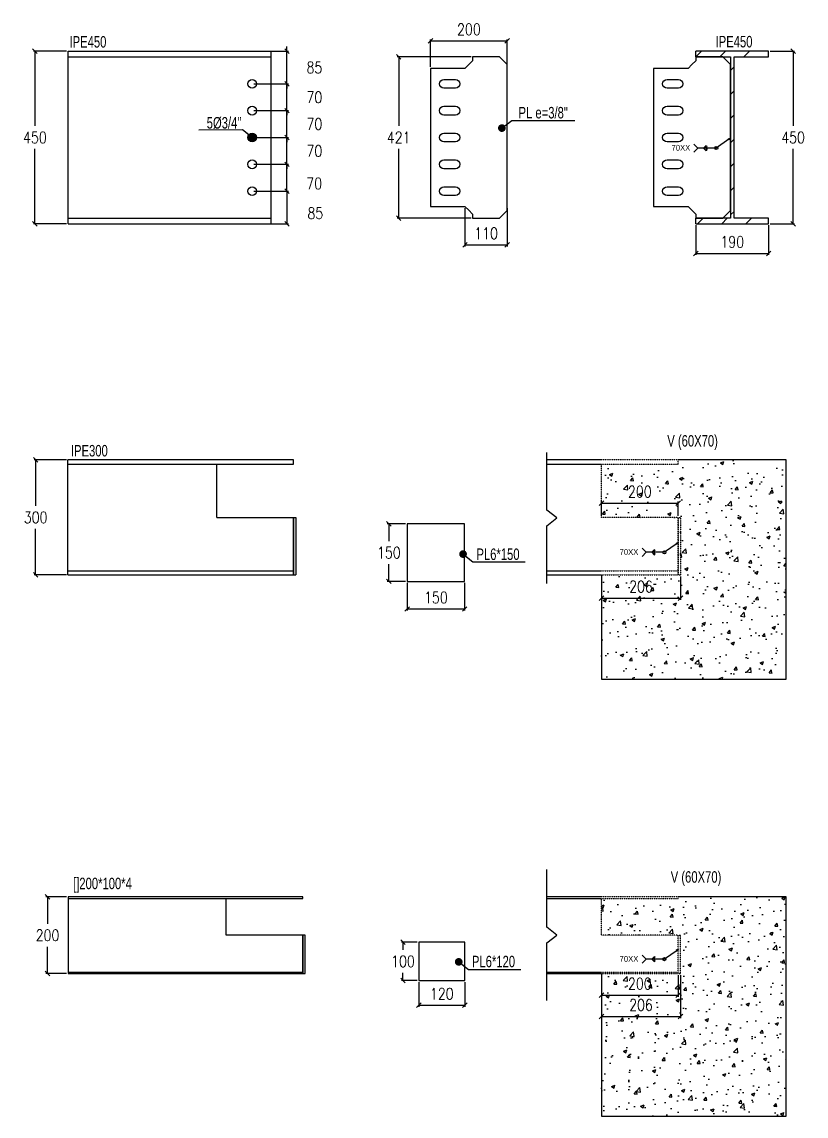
# Model space of a CAD drawing. Header units: millimetres. Extents: x -999 to 93225, y -17477 to 29086.
# Drawn here: x 6476 to 8522, y -10829 to -7975 of the extents above; entities that cross this region are included whole.
import ezdxf
from ezdxf.enums import TextEntityAlignment as Align

# ---------------------------------------------------------------- set-up
doc = ezdxf.new("R2010")
doc.units = ezdxf.units.MM
doc.header["$LTSCALE"] = 0.4
doc.linetypes.add('DXK_LINE_DOT1', pattern=[1.8814, 0.9407, -0.9407])
doc.layers.get('0').update_dxf_attribs({"color": 255})
for name, color, linetype in [('COTAS', 8, 'Continuous'), ('P-PLATINA', 6, 'Continuous'), ('perforaciones', 1, 'Continuous'), ('TITULO', 3, 'Continuous')]:
    doc.layers.add(name, color=color, linetype=linetype)
doc.styles.add('CNI_COTAS', font='romans.shx', dxfattribs={"width": 0.8})
doc.styles.add('ROMANS', font='DINGRAFO.SHX')
doc.styles.add('VERDANA', font='arial.ttf')
doc.dimstyles.new('1.1', dxfattribs={"dimscale": 0, "dimtxt": 15, "dimasz": 20, "dimexe": 2, "dimexo": 2, "dimgap": 7, "dimtad": 1, "dimdec": 0, "dimzin": 4, "dimdsep": 46, "dimtxsty": 'CNI_COTAS', "dimblk": 'DOTSMALL', "dimcen": 0, "dimclrd": 256, "dimclrt": 3, "dimadec": 0, "dimazin": 0, "dimtfac": 1, "dimtdec": 0, "dimtmove": 2, "dimatfit": 0, "dimldrblk": 'DOT', "dimfxl": 0.05, "dimtolj": 1, "dimtzin": 0, "dimarcsym": 1})
doc.dimstyles.new('1.4', dxfattribs={"dimscale": 0, "dimtxt": 30, "dimasz": 12, "dimexe": 4, "dimexo": 4, "dimgap": 15, "dimtad": 1, "dimdec": 0, "dimzin": 4, "dimdsep": 46, "dimtxsty": 'CNI_COTAS', "dimblk": 'OBLIQUE', "dimcen": -0.09, "dimclrd": 256, "dimclrt": 3, "dimadec": 0, "dimazin": 0, "dimtfac": 1, "dimtdec": 0, "dimtmove": 2, "dimatfit": 0, "dimldrblk": 'DOT', "dimfxl": 0.05, "dimtolj": 1, "dimtzin": 0, "dimarcsym": 0})

# ---------------------------------------------------------------- blocks, each defined once
blk = doc.blocks.new('_Oblique')
at = {"color": 0, "linetype": 'ByBlock', "lineweight": -2}
blk.add_line((-0.5, -0.5), (0.5, 0.5), dxfattribs=at)
blk = doc.blocks.new('*D568')
at = {"layer": 'COTAS', "color": 0, "lineweight": -2, "transparency": 16777216}
for p, q in [((6592.6, -8051.6), (6506.1, -8051.6)), ((6592.6, -8501.6), (6506.1, -8501.6))]:
    blk.add_line(p, q, dxfattribs=at)
at = {"layer": 'COTAS', "lineweight": -2, "transparency": 16777216}
for p, q in [((6510.1, -8051.6), (6510.1, -8246.6)), ((6510.1, -8501.6), (6510.1, -8306.6))]:
    blk.add_line(p, q, dxfattribs=at)
at = {"layer": 'Defpoints', "color": 0, "transparency": 16777216}
for p in [(6510.1, -8051.6), (6596.6, -8051.6), (6596.6, -8501.6)]:
    blk.add_point(p, dxfattribs=at)
at = {"layer": 'COTAS', "lineweight": -2, "transparency": 16777216, "xscale": 12, "yscale": 12, "zscale": 12}
for p, rotation in [((6510.1, -8051.6), 90), ((6510.1, -8501.6), 270)]:
    blk.add_blockref('_Oblique', p, dxfattribs=dict(at, rotation=rotation))
at = {"layer": 'COTAS', "color": 3, "transparency": 16777216, "insert": (6510.1, -8276.6), "char_height": 30, "attachment_point": 5, "rotation": 0.01, "style": 'CNI_COTAS'}
blk.add_mtext('\\A1;450', dxfattribs=at)
blk = doc.blocks.new('_Dot')
at = {"color": 0, "linetype": 'ByBlock', "lineweight": -2}
blk.add_line((-0.5, 0), (-1, 0), dxfattribs=at)
at = {"color": 0, "linetype": 'ByBlock', "const_width": 0.5}
blk.add_lwpolyline([(-0.25, 0, 1), (0.25, 0, 1)], format="xyb", close=True, dxfattribs=at)
blk = doc.blocks.new('*D569')
at = {"layer": 'COTAS', "color": 0, "lineweight": -2, "transparency": 16777216}
for p, q in [((8233.9, -8505.6), (8233.9, -8582.9)), ((8423.9, -8505.6), (8423.9, -8582.9))]:
    blk.add_line(p, q, dxfattribs=at)
at = {"layer": 'COTAS', "lineweight": -2, "transparency": 16777216}
blk.add_line((8233.9, -8578.9), (8423.9, -8578.9), dxfattribs=at)
at = {"layer": 'Defpoints', "color": 0, "transparency": 16777216}
for p in [(8233.9, -8501.6), (8423.9, -8501.6), (8423.9, -8578.9)]:
    blk.add_point(p, dxfattribs=at)
at = {"layer": 'COTAS', "lineweight": -2, "transparency": 16777216, "xscale": 12, "yscale": 12, "zscale": 12, "rotation": 180}
blk.add_blockref('_Oblique', (8233.9, -8578.9), dxfattribs=at)
at = {"layer": 'COTAS', "lineweight": -2, "transparency": 16777216, "xscale": 12, "yscale": 12, "zscale": 12}
blk.add_blockref('_Oblique', (8423.9, -8578.9), dxfattribs=at)
at = {"layer": 'COTAS', "color": 3, "transparency": 16777216, "insert": (8328.9, -8548.9), "char_height": 30, "attachment_point": 5, "style": 'CNI_COTAS'}
blk.add_mtext('\\A1;190', dxfattribs=at)
blk = doc.blocks.new('*D570')
at = {"layer": 'COTAS', "color": 0, "lineweight": -2, "transparency": 16777216}
for p, q in [((8427.9, -8051.6), (8491.6, -8051.6)), ((8427.9, -8501.6), (8491.6, -8501.6))]:
    blk.add_line(p, q, dxfattribs=at)
at = {"layer": 'COTAS', "lineweight": -2, "transparency": 16777216}
for p, q in [((8487.6, -8051.6), (8487.6, -8246.6)), ((8487.6, -8501.6), (8487.6, -8306.6))]:
    blk.add_line(p, q, dxfattribs=at)
at = {"layer": 'Defpoints', "color": 0, "transparency": 16777216}
for p in [(8423.9, -8051.6), (8487.6, -8051.6), (8423.9, -8501.6)]:
    blk.add_point(p, dxfattribs=at)
at = {"layer": 'COTAS', "lineweight": -2, "transparency": 16777216, "xscale": 12, "yscale": 12, "zscale": 12}
for p, rotation in [((8487.6, -8051.6), 90), ((8487.6, -8501.6), 270)]:
    blk.add_blockref('_Oblique', p, dxfattribs=dict(at, rotation=rotation))
at = {"layer": 'COTAS', "color": 3, "transparency": 16777216, "insert": (8487.6, -8276.6), "char_height": 30, "attachment_point": 5, "rotation": 0.01, "style": 'CNI_COTAS'}
blk.add_mtext('\\A1;450', dxfattribs=at)
blk = doc.blocks.new('*D571')
at = {"layer": 'COTAS', "color": 0, "lineweight": -2, "transparency": 16777216}
for p, q in [((7647.8, -8066.2), (7454.9, -8066.2)), ((7647.8, -8487), (7454.9, -8487))]:
    blk.add_line(p, q, dxfattribs=at)
at = {"layer": 'COTAS', "lineweight": -2, "transparency": 16777216}
for p, q in [((7458.9, -8066.2), (7458.9, -8246.6)), ((7458.9, -8487), (7458.9, -8306.6))]:
    blk.add_line(p, q, dxfattribs=at)
at = {"layer": 'Defpoints', "color": 0, "transparency": 16777216}
for p in [(7651.8, -8066.2), (7458.9, -8487), (7651.8, -8487)]:
    blk.add_point(p, dxfattribs=at)
at = {"layer": 'COTAS', "lineweight": -2, "transparency": 16777216, "xscale": 12, "yscale": 12, "zscale": 12}
for p, rotation in [((7458.9, -8066.2), 90), ((7458.9, -8487), 270)]:
    blk.add_blockref('_Oblique', p, dxfattribs=dict(at, rotation=rotation))
at = {"layer": 'COTAS', "color": 3, "transparency": 16777216, "insert": (7458.9, -8276.6), "char_height": 30, "attachment_point": 5, "rotation": 0.01, "style": 'CNI_COTAS'}
blk.add_mtext('\\A1;421', dxfattribs=at)
blk = doc.blocks.new('*D572')
at = {"layer": 'COTAS', "color": 0, "lineweight": -2, "transparency": 16777216}
for p, q in [((7631.8, -8460.6), (7631.8, -8560.7)), ((7742.1, -8460.6), (7742.1, -8560.7))]:
    blk.add_line(p, q, dxfattribs=at)
at = {"layer": 'COTAS', "lineweight": -2, "transparency": 16777216}
blk.add_line((7631.8, -8556.7), (7742.1, -8556.7), dxfattribs=at)
at = {"layer": 'Defpoints', "color": 0, "transparency": 16777216}
for p in [(7631.8, -8456.6), (7742.1, -8456.6), (7742.1, -8556.7)]:
    blk.add_point(p, dxfattribs=at)
at = {"layer": 'COTAS', "lineweight": -2, "transparency": 16777216, "xscale": 12, "yscale": 12, "zscale": 12, "rotation": 180}
blk.add_blockref('_Oblique', (7631.8, -8556.7), dxfattribs=at)
at = {"layer": 'COTAS', "lineweight": -2, "transparency": 16777216, "xscale": 12, "yscale": 12, "zscale": 12}
blk.add_blockref('_Oblique', (7742.1, -8556.7), dxfattribs=at)
at = {"layer": 'COTAS', "color": 3, "transparency": 16777216, "insert": (7687, -8526.7), "char_height": 30, "attachment_point": 5, "style": 'CNI_COTAS'}
blk.add_mtext('\\A1;110', dxfattribs=at)
blk = doc.blocks.new('*D573')
at = {"layer": 'COTAS', "color": 0, "lineweight": -2, "transparency": 16777216}
for p, q in [((7541.8, -8092.6), (7541.8, -8020.7)), ((7742.1, -8092.6), (7742.1, -8020.7))]:
    blk.add_line(p, q, dxfattribs=at)
at = {"layer": 'COTAS', "lineweight": -2, "transparency": 16777216}
blk.add_line((7541.8, -8024.7), (7742.1, -8024.7), dxfattribs=at)
at = {"layer": 'Defpoints', "color": 0, "transparency": 16777216}
for p in [(7742.1, -8024.7), (7541.8, -8096.6), (7742.1, -8096.6)]:
    blk.add_point(p, dxfattribs=at)
at = {"layer": 'COTAS', "lineweight": -2, "transparency": 16777216, "xscale": 12, "yscale": 12, "zscale": 12, "rotation": 180}
blk.add_blockref('_Oblique', (7541.8, -8024.7), dxfattribs=at)
at = {"layer": 'COTAS', "lineweight": -2, "transparency": 16777216, "xscale": 12, "yscale": 12, "zscale": 12}
blk.add_blockref('_Oblique', (7742.1, -8024.7), dxfattribs=at)
at = {"layer": 'COTAS', "color": 3, "transparency": 16777216, "insert": (7642, -7994.7), "char_height": 30, "attachment_point": 5, "style": 'CNI_COTAS'}
blk.add_mtext('\\A1;200', dxfattribs=at)
blk = doc.blocks.new('_DotSmall')
at = {"color": 0, "linetype": 'ByBlock', "const_width": 0.5}
blk.add_lwpolyline([(-0.0625, 0, 1), (0.0625, 0, 1)], format="xyb", close=True, dxfattribs=at)
blk = doc.blocks.new('SOLDADURA FILETE ALREDEDOR 1 DE 8')
h = blk.add_hatch(color=256)
h.dxf.hatch_style = 1
h.paths.add_polyline_path([(8202.3, -7175.2), (8199.7, -7171.4), (8204.2, -7171)])
for p, q in [((8141.8, -7189.2), (8134.7, -7196.3)), ((8141.8, -7196.3), (8141.8, -7189.2)), ((8201, -7173.3), (8168, -7196.3)), ((8168, -7196.3), (8120.2, -7196.3)), ((8141.8, -7203.4), (8134.7, -7196.3)), ((8141.8, -7196.3), (8141.8, -7203.4))]:
    blk.add_line(p, q)
blk.add_lwpolyline([(8109.7, -7206.8), (8120.2, -7196.3), (8109.7, -7185.8)])
blk.add_lwpolyline([(8204.2, -7171), (8202.3, -7175.2), (8199.7, -7171.4)], close=True)
blk.add_circle((8168, -7196.3), 4.13)
at = {"layer": 'TITULO', "style": 'ROMANS'}
for s, height, p in [('70XX', 14.92, (8051.2, -7202.9)), ('8', 5.33, (8142.6, -7195.1)), ('8', 5.33, (8142.6, -7203.4))]:
    blk.add_text(s, height=height, dxfattribs=at).set_placement(p)
blk = doc.blocks.new('*D721')
at = {"layer": 'COTAS', "color": 0, "lineweight": -2, "transparency": 16777216}
for p, q in [((6592, -9117.7), (6507.9, -9117.7)), ((6592, -9417.7), (6507.9, -9417.7))]:
    blk.add_line(p, q, dxfattribs=at)
at = {"layer": 'COTAS', "lineweight": -2, "transparency": 16777216}
for p, q in [((6511.9, -9117.7), (6511.9, -9237.7)), ((6511.9, -9417.7), (6511.9, -9297.7))]:
    blk.add_line(p, q, dxfattribs=at)
at = {"layer": 'Defpoints', "color": 0, "transparency": 16777216}
for p in [(6511.9, -9117.7), (6596, -9117.7), (6596, -9417.7)]:
    blk.add_point(p, dxfattribs=at)
at = {"layer": 'COTAS', "lineweight": -2, "transparency": 16777216, "xscale": 12, "yscale": 12, "zscale": 12}
for p, rotation in [((6511.9, -9117.7), 90), ((6511.9, -9417.7), 270)]:
    blk.add_blockref('_Oblique', p, dxfattribs=dict(at, rotation=rotation))
at = {"layer": 'COTAS', "color": 3, "transparency": 16777216, "insert": (6511.9, -9267.7), "char_height": 30, "attachment_point": 5, "rotation": 0.01, "style": 'CNI_COTAS'}
blk.add_mtext('\\A1;300', dxfattribs=at)
blk = doc.blocks.new('*D722')
at = {"layer": 'COTAS', "color": 0, "lineweight": -2, "transparency": 16777216}
for p, q in [((7987.9, -9263.7), (7987.9, -9226.5)), ((8187.9, -9263.7), (8187.9, -9226.5))]:
    blk.add_line(p, q, dxfattribs=at)
at = {"layer": 'COTAS', "lineweight": -2, "transparency": 16777216}
blk.add_line((7987.9, -9230.5), (8187.9, -9230.5), dxfattribs=at)
at = {"layer": 'Defpoints', "color": 0, "transparency": 16777216}
for p in [(8187.9, -9230.5), (7987.9, -9267.7), (8187.9, -9267.7)]:
    blk.add_point(p, dxfattribs=at)
at = {"layer": 'COTAS', "lineweight": -2, "transparency": 16777216, "xscale": 12, "yscale": 12, "zscale": 12, "rotation": 180}
blk.add_blockref('_Oblique', (7987.9, -9230.5), dxfattribs=at)
at = {"layer": 'COTAS', "lineweight": -2, "transparency": 16777216, "xscale": 12, "yscale": 12, "zscale": 12}
blk.add_blockref('_Oblique', (8187.9, -9230.5), dxfattribs=at)
at = {"layer": 'COTAS', "color": 3, "transparency": 16777216, "insert": (8087.9, -9200.5), "char_height": 30, "attachment_point": 5, "style": 'CNI_COTAS'}
blk.add_mtext('\\A1;200', dxfattribs=at)
blk = doc.blocks.new('*D723')
at = {"layer": 'COTAS', "color": 0, "lineweight": -2, "transparency": 16777216}
for p, q in [((7987.9, -9421.7), (7987.9, -9482.2)), ((8193.9, -9421.7), (8193.9, -9482.2))]:
    blk.add_line(p, q, dxfattribs=at)
at = {"layer": 'COTAS', "lineweight": -2, "transparency": 16777216}
blk.add_line((7987.9, -9478.2), (8193.9, -9478.2), dxfattribs=at)
at = {"layer": 'Defpoints', "color": 0, "transparency": 16777216}
for p in [(7987.9, -9417.7), (8193.9, -9417.7), (8193.9, -9478.2)]:
    blk.add_point(p, dxfattribs=at)
at = {"layer": 'COTAS', "lineweight": -2, "transparency": 16777216, "xscale": 12, "yscale": 12, "zscale": 12, "rotation": 180}
blk.add_blockref('_Oblique', (7987.9, -9478.2), dxfattribs=at)
at = {"layer": 'COTAS', "lineweight": -2, "transparency": 16777216, "xscale": 12, "yscale": 12, "zscale": 12}
blk.add_blockref('_Oblique', (8193.9, -9478.2), dxfattribs=at)
at = {"layer": 'COTAS', "color": 3, "transparency": 16777216, "insert": (8090.9, -9448.2), "char_height": 30, "attachment_point": 5, "style": 'CNI_COTAS'}
blk.add_mtext('\\A1;206', dxfattribs=at)
blk = doc.blocks.new('*D724')
at = {"layer": 'COTAS', "color": 0, "lineweight": -2, "transparency": 16777216}
for p, q in [((7476.9, -9284.4), (7429.2, -9284.4)), ((7476.9, -9434.4), (7429.2, -9434.4))]:
    blk.add_line(p, q, dxfattribs=at)
at = {"layer": 'COTAS', "lineweight": -2, "transparency": 16777216}
for p, q in [((7433.2, -9284.4), (7433.2, -9329.4)), ((7433.2, -9434.4), (7433.2, -9389.4))]:
    blk.add_line(p, q, dxfattribs=at)
at = {"layer": 'Defpoints', "color": 0, "transparency": 16777216}
for p in [(7433.2, -9284.4), (7480.9, -9284.4), (7480.9, -9434.4)]:
    blk.add_point(p, dxfattribs=at)
at = {"layer": 'COTAS', "lineweight": -2, "transparency": 16777216, "xscale": 12, "yscale": 12, "zscale": 12}
for p, rotation in [((7433.2, -9284.4), 90), ((7433.2, -9434.4), 270)]:
    blk.add_blockref('_Oblique', p, dxfattribs=dict(at, rotation=rotation))
at = {"layer": 'COTAS', "color": 3, "transparency": 16777216, "insert": (7433.2, -9359.4), "char_height": 30, "attachment_point": 5, "rotation": 0.01, "style": 'CNI_COTAS'}
blk.add_mtext('\\A1;150', dxfattribs=at)
blk = doc.blocks.new('*D725')
at = {"layer": 'COTAS', "color": 0, "lineweight": -2, "transparency": 16777216}
for p, q in [((7480.9, -9438.4), (7480.9, -9510.5)), ((7630.9, -9438.4), (7630.9, -9510.5))]:
    blk.add_line(p, q, dxfattribs=at)
at = {"layer": 'COTAS', "lineweight": -2, "transparency": 16777216}
blk.add_line((7480.9, -9506.5), (7630.9, -9506.5), dxfattribs=at)
at = {"layer": 'Defpoints', "color": 0, "transparency": 16777216}
for p in [(7480.9, -9434.4), (7630.9, -9434.4), (7630.9, -9506.5)]:
    blk.add_point(p, dxfattribs=at)
at = {"layer": 'COTAS', "lineweight": -2, "transparency": 16777216, "xscale": 12, "yscale": 12, "zscale": 12, "rotation": 180}
blk.add_blockref('_Oblique', (7480.9, -9506.5), dxfattribs=at)
at = {"layer": 'COTAS', "lineweight": -2, "transparency": 16777216, "xscale": 12, "yscale": 12, "zscale": 12}
blk.add_blockref('_Oblique', (7630.9, -9506.5), dxfattribs=at)
at = {"layer": 'COTAS', "color": 3, "transparency": 16777216, "insert": (7555.9, -9476.5), "char_height": 30, "attachment_point": 5, "style": 'CNI_COTAS'}
blk.add_mtext('\\A1;150', dxfattribs=at)
blk = doc.blocks.new('*D730')
at = {"layer": 'COTAS', "color": 0, "lineweight": -2, "transparency": 16777216}
for p, q in [((6592.3, -10257.5), (6538.9, -10257.5)), ((6592.3, -10457.5), (6538.9, -10457.5))]:
    blk.add_line(p, q, dxfattribs=at)
at = {"layer": 'COTAS', "lineweight": -2, "transparency": 16777216}
for p, q in [((6542.9, -10257.5), (6542.9, -10327.5)), ((6542.9, -10457.5), (6542.9, -10387.5))]:
    blk.add_line(p, q, dxfattribs=at)
at = {"layer": 'Defpoints', "color": 0, "transparency": 16777216}
for p in [(6542.9, -10257.5), (6596.3, -10257.5), (6596.3, -10457.5)]:
    blk.add_point(p, dxfattribs=at)
at = {"layer": 'COTAS', "lineweight": -2, "transparency": 16777216, "xscale": 12, "yscale": 12, "zscale": 12}
for p, rotation in [((6542.9, -10257.5), 90), ((6542.9, -10457.5), 270)]:
    blk.add_blockref('_Oblique', p, dxfattribs=dict(at, rotation=rotation))
at = {"layer": 'COTAS', "color": 3, "transparency": 16777216, "insert": (6542.9, -10357.5), "char_height": 30, "attachment_point": 5, "rotation": 0.01, "style": 'CNI_COTAS'}
blk.add_mtext('\\A1;200', dxfattribs=at)
blk = doc.blocks.new('*D727')
at = {"layer": 'COTAS', "color": 0, "lineweight": -2, "transparency": 16777216}
for p, q in [((7987.9, -10461.5), (7987.9, -10517.9)), ((8187.9, -10461.5), (8187.9, -10517.9))]:
    blk.add_line(p, q, dxfattribs=at)
at = {"layer": 'COTAS', "lineweight": -2, "transparency": 16777216}
blk.add_line((7987.9, -10513.9), (8187.9, -10513.9), dxfattribs=at)
at = {"layer": 'Defpoints', "color": 0, "transparency": 16777216}
for p in [(7987.9, -10457.5), (8187.9, -10457.5), (8187.9, -10513.9)]:
    blk.add_point(p, dxfattribs=at)
at = {"layer": 'COTAS', "lineweight": -2, "transparency": 16777216, "xscale": 12, "yscale": 12, "zscale": 12, "rotation": 180}
blk.add_blockref('_Oblique', (7987.9, -10513.9), dxfattribs=at)
at = {"layer": 'COTAS', "lineweight": -2, "transparency": 16777216, "xscale": 12, "yscale": 12, "zscale": 12}
blk.add_blockref('_Oblique', (8187.9, -10513.9), dxfattribs=at)
at = {"layer": 'COTAS', "color": 3, "transparency": 16777216, "insert": (8087.9, -10483.9), "char_height": 30, "attachment_point": 5, "style": 'CNI_COTAS'}
blk.add_mtext('\\A1;200', dxfattribs=at)
blk = doc.blocks.new('*D726')
at = {"layer": 'COTAS', "color": 0, "lineweight": -2, "transparency": 16777216}
for p, q in [((7987.9, -10461.5), (7987.9, -10573.4)), ((8193.9, -10461.5), (8193.9, -10573.4))]:
    blk.add_line(p, q, dxfattribs=at)
at = {"layer": 'COTAS', "lineweight": -2, "transparency": 16777216}
blk.add_line((7987.9, -10569.4), (8193.9, -10569.4), dxfattribs=at)
at = {"layer": 'Defpoints', "color": 0, "transparency": 16777216}
for p in [(7987.9, -10457.5), (8193.9, -10457.5), (8193.9, -10569.4)]:
    blk.add_point(p, dxfattribs=at)
at = {"layer": 'COTAS', "lineweight": -2, "transparency": 16777216, "xscale": 12, "yscale": 12, "zscale": 12, "rotation": 180}
blk.add_blockref('_Oblique', (7987.9, -10569.4), dxfattribs=at)
at = {"layer": 'COTAS', "lineweight": -2, "transparency": 16777216, "xscale": 12, "yscale": 12, "zscale": 12}
blk.add_blockref('_Oblique', (8193.9, -10569.4), dxfattribs=at)
at = {"layer": 'COTAS', "color": 3, "transparency": 16777216, "insert": (8090.9, -10539.4), "char_height": 30, "attachment_point": 5, "style": 'CNI_COTAS'}
blk.add_mtext('\\A1;206', dxfattribs=at)
blk = doc.blocks.new('*D728')
at = {"layer": 'COTAS', "color": 0, "lineweight": -2, "transparency": 16777216}
for p, q in [((7507.3, -10375.8), (7466.1, -10375.8)), ((7507.3, -10475.8), (7466.1, -10475.8))]:
    blk.add_line(p, q, dxfattribs=at)
at = {"layer": 'COTAS', "lineweight": -2, "transparency": 16777216}
for p, q in [((7470.1, -10375.8), (7470.1, -10395.8)), ((7470.1, -10475.8), (7470.1, -10455.8))]:
    blk.add_line(p, q, dxfattribs=at)
at = {"layer": 'Defpoints', "color": 0, "transparency": 16777216}
for p in [(7470.1, -10375.8), (7511.3, -10375.8), (7511.3, -10475.8)]:
    blk.add_point(p, dxfattribs=at)
at = {"layer": 'COTAS', "lineweight": -2, "transparency": 16777216, "xscale": 12, "yscale": 12, "zscale": 12}
for p, rotation in [((7470.1, -10375.8), 90), ((7470.1, -10475.8), 270)]:
    blk.add_blockref('_Oblique', p, dxfattribs=dict(at, rotation=rotation))
at = {"layer": 'COTAS', "color": 3, "transparency": 16777216, "insert": (7470.1, -10425.8), "char_height": 30, "attachment_point": 5, "rotation": 0.01, "style": 'CNI_COTAS'}
blk.add_mtext('\\A1;100', dxfattribs=at)
blk = doc.blocks.new('*D729')
at = {"layer": 'COTAS', "color": 0, "lineweight": -2, "transparency": 16777216}
for p, q in [((7511.3, -10479.8), (7511.3, -10544.2)), ((7631.3, -10479.8), (7631.3, -10544.2))]:
    blk.add_line(p, q, dxfattribs=at)
at = {"layer": 'COTAS', "lineweight": -2, "transparency": 16777216}
blk.add_line((7511.3, -10540.2), (7631.3, -10540.2), dxfattribs=at)
at = {"layer": 'Defpoints', "color": 0, "transparency": 16777216}
for p in [(7511.3, -10475.8), (7631.3, -10475.8), (7631.3, -10540.2)]:
    blk.add_point(p, dxfattribs=at)
at = {"layer": 'COTAS', "lineweight": -2, "transparency": 16777216, "xscale": 12, "yscale": 12, "zscale": 12, "rotation": 180}
blk.add_blockref('_Oblique', (7511.3, -10540.2), dxfattribs=at)
at = {"layer": 'COTAS', "lineweight": -2, "transparency": 16777216, "xscale": 12, "yscale": 12, "zscale": 12}
blk.add_blockref('_Oblique', (7631.3, -10540.2), dxfattribs=at)
at = {"layer": 'COTAS', "color": 3, "transparency": 16777216, "insert": (7571.3, -10510.2), "char_height": 30, "attachment_point": 5, "style": 'CNI_COTAS'}
blk.add_mtext('\\A1;120', dxfattribs=at)
blk = doc.blocks.new('SOLDADURA FILETE ALREDEDOR')
h = blk.add_hatch(color=256)
h.dxf.hatch_style = 1
h.paths.add_polyline_path([(5063.7, 3679), (5060.1, 3684.2), (5066.4, 3684.8)])
for p, q in [((5061.9, 3681.6), (5015.5, 3649.2)), ((5015.5, 3649.2), (4948.3, 3649.2))]:
    blk.add_line(p, q)
blk.add_lwpolyline([(4933.5, 3634.4), (4948.3, 3649.2), (4933.5, 3664)])
for points in [[(4978.7, 3649.2), (4978.7, 3659.2), (4968.7, 3649.2), (4978.7, 3639.2)], [(5066.4, 3684.8), (5063.7, 3679), (5060.1, 3684.2)]]:
    blk.add_lwpolyline(points, close=True)
blk.add_circle((5015.5, 3649.2), 5.81)
at = {"layer": 'TITULO', "style": 'ROMANS'}
for s, height, p in [('70XX', 21, (4851, 3640)), ('6', 7.5, (4979.7, 3650.9)), ('6', 7.5, (4979.7, 3639.3))]:
    blk.add_text(s, height=height, dxfattribs=at).set_placement(p)
blk = doc.blocks.new('*D739')
at = {"layer": 'COTAS', "color": 0, "lineweight": -2, "transparency": 16777216}
for p, q in [((7080.6, -8206.6), (7171.5, -8206.6)), ((7080.6, -8276.6), (7171.5, -8276.6))]:
    blk.add_line(p, q, dxfattribs=at)
at = {"layer": 'COTAS', "lineweight": -2, "transparency": 16777216}
for p, q in [((7167.5, -8206.6), (7167.5, -8194.6)), ((7167.5, -8276.6), (7167.5, -8206.6)), ((7167.5, -8276.6), (7167.5, -8288.6))]:
    blk.add_line(p, q, dxfattribs=at)
at = {"layer": 'Defpoints', "color": 0, "transparency": 16777216}
for p in [(7076.6, -8206.6), (7167.5, -8206.6), (7076.6, -8276.6)]:
    blk.add_point(p, dxfattribs=at)
at = {"layer": 'COTAS', "lineweight": -2, "transparency": 16777216, "xscale": 12, "yscale": 12, "zscale": 12}
for p, rotation in [((7167.5, -8206.6), 270), ((7167.5, -8276.6), 90)]:
    blk.add_blockref('_Oblique', p, dxfattribs=dict(at, rotation=rotation))
at = {"layer": 'COTAS', "color": 3, "transparency": 16777216, "insert": (7239, -8241.6), "char_height": 30, "attachment_point": 5, "rotation": 0.01, "style": 'CNI_COTAS'}
blk.add_mtext('\\A1;70', dxfattribs=at)
blk = doc.blocks.new('*D740')
at = {"layer": 'COTAS', "color": 0, "lineweight": -2, "transparency": 16777216}
for p, q in [((7080.6, -8276.6), (7171.5, -8276.6)), ((7080.6, -8346.6), (7171.5, -8346.6))]:
    blk.add_line(p, q, dxfattribs=at)
at = {"layer": 'COTAS', "lineweight": -2, "transparency": 16777216}
for p, q in [((7167.5, -8276.6), (7167.5, -8264.6)), ((7167.5, -8346.6), (7167.5, -8276.6)), ((7167.5, -8346.6), (7167.5, -8358.6))]:
    blk.add_line(p, q, dxfattribs=at)
at = {"layer": 'Defpoints', "color": 0, "transparency": 16777216}
for p in [(7076.6, -8276.6), (7167.5, -8276.6), (7076.6, -8346.6)]:
    blk.add_point(p, dxfattribs=at)
at = {"layer": 'COTAS', "lineweight": -2, "transparency": 16777216, "xscale": 12, "yscale": 12, "zscale": 12}
for p, rotation in [((7167.5, -8276.6), 270), ((7167.5, -8346.6), 90)]:
    blk.add_blockref('_Oblique', p, dxfattribs=dict(at, rotation=rotation))
at = {"layer": 'COTAS', "color": 3, "transparency": 16777216, "insert": (7239, -8311.6), "char_height": 30, "attachment_point": 5, "rotation": 0.01, "style": 'CNI_COTAS'}
blk.add_mtext('\\A1;70', dxfattribs=at)
blk = doc.blocks.new('*D741')
at = {"layer": 'COTAS', "color": 0, "lineweight": -2, "transparency": 16777216}
for p, q in [((7080.6, -8346.6), (7171.5, -8346.6)), ((7080.6, -8416.6), (7171.5, -8416.6))]:
    blk.add_line(p, q, dxfattribs=at)
at = {"layer": 'COTAS', "lineweight": -2, "transparency": 16777216}
blk.add_line((7167.5, -8416.6), (7167.5, -8346.6), dxfattribs=at)
at = {"layer": 'Defpoints', "color": 0, "transparency": 16777216}
for p in [(7076.6, -8346.6), (7167.5, -8346.6), (7076.6, -8416.6)]:
    blk.add_point(p, dxfattribs=at)
at = {"layer": 'COTAS', "lineweight": -2, "transparency": 16777216, "xscale": 12, "yscale": 12, "zscale": 12}
for p, rotation in [((7167.5, -8346.6), 90), ((7167.5, -8416.6), 270)]:
    blk.add_blockref('_Oblique', p, dxfattribs=dict(at, rotation=rotation))
at = {"layer": 'COTAS', "color": 3, "transparency": 16777216, "insert": (7238.4, -8396.6), "char_height": 30, "attachment_point": 5, "rotation": 0.01, "style": 'CNI_COTAS'}
blk.add_mtext('\\A1;70', dxfattribs=at)
blk = doc.blocks.new('*D742')
at = {"layer": 'COTAS', "color": 0, "lineweight": -2, "transparency": 16777216}
for p, q in [((7080.6, -8416.6), (7171.5, -8416.6)), ((7080.6, -8501.6), (7171.5, -8501.6))]:
    blk.add_line(p, q, dxfattribs=at)
at = {"layer": 'COTAS', "lineweight": -2, "transparency": 16777216}
blk.add_line((7167.5, -8416.6), (7167.5, -8501.6), dxfattribs=at)
at = {"layer": 'Defpoints', "color": 0, "transparency": 16777216}
for p in [(7076.6, -8416.6), (7076.6, -8501.6), (7167.5, -8501.6)]:
    blk.add_point(p, dxfattribs=at)
at = {"layer": 'COTAS', "lineweight": -2, "transparency": 16777216, "xscale": 12, "yscale": 12, "zscale": 12}
for p, rotation in [((7167.5, -8416.6), 90), ((7167.5, -8501.6), 270)]:
    blk.add_blockref('_Oblique', p, dxfattribs=dict(at, rotation=rotation))
at = {"layer": 'COTAS', "color": 3, "transparency": 16777216, "insert": (7241.5, -8474.1), "char_height": 30, "attachment_point": 5, "rotation": 0.01, "style": 'CNI_COTAS'}
blk.add_mtext('\\A1;85', dxfattribs=at)
blk = doc.blocks.new('*D743')
at = {"layer": 'COTAS', "lineweight": -2, "transparency": 16777216}
for p, q in [((7167.5, -8136.6), (7167.5, -8124.6)), ((7167.5, -8206.6), (7167.5, -8136.6)), ((7167.5, -8206.6), (7167.5, -8218.6))]:
    blk.add_line(p, q, dxfattribs=at)
at = {"layer": 'COTAS', "color": 0, "lineweight": -2, "transparency": 16777216}
for p, q in [((7080.6, -8136.6), (7171.5, -8136.6)), ((7080.6, -8206.6), (7171.5, -8206.6))]:
    blk.add_line(p, q, dxfattribs=at)
at = {"layer": 'Defpoints', "color": 0, "transparency": 16777216}
for p in [(7076.6, -8136.6), (7167.5, -8136.6), (7076.6, -8206.6)]:
    blk.add_point(p, dxfattribs=at)
at = {"layer": 'COTAS', "lineweight": -2, "transparency": 16777216, "xscale": 12, "yscale": 12, "zscale": 12}
for p, rotation in [((7167.5, -8136.6), 270), ((7167.5, -8206.6), 90)]:
    blk.add_blockref('_Oblique', p, dxfattribs=dict(at, rotation=rotation))
at = {"layer": 'COTAS', "color": 3, "transparency": 16777216, "insert": (7239, -8171.6), "char_height": 30, "attachment_point": 5, "rotation": 0.01, "style": 'CNI_COTAS'}
blk.add_mtext('\\A1;70', dxfattribs=at)
blk = doc.blocks.new('*D744')
at = {"layer": 'COTAS', "lineweight": -2, "transparency": 16777216}
for p, q in [((7167.5, -8051.6), (7167.5, -8039.6)), ((7167.5, -8136.6), (7167.5, -8051.6)), ((7167.5, -8136.6), (7167.5, -8148.6))]:
    blk.add_line(p, q, dxfattribs=at)
at = {"layer": 'COTAS', "color": 0, "lineweight": -2, "transparency": 16777216}
for p, q in [((7080.6, -8051.6), (7171.5, -8051.6)), ((7080.6, -8136.6), (7171.5, -8136.6))]:
    blk.add_line(p, q, dxfattribs=at)
at = {"layer": 'Defpoints', "color": 0, "transparency": 16777216}
for p in [(7076.6, -8051.6), (7167.5, -8051.6), (7076.6, -8136.6)]:
    blk.add_point(p, dxfattribs=at)
at = {"layer": 'COTAS', "lineweight": -2, "transparency": 16777216, "xscale": 12, "yscale": 12, "zscale": 12}
for p, rotation in [((7167.5, -8051.6), 270), ((7167.5, -8136.6), 90)]:
    blk.add_blockref('_Oblique', p, dxfattribs=dict(at, rotation=rotation))
at = {"layer": 'COTAS', "color": 3, "transparency": 16777216, "insert": (7239, -8094.1), "char_height": 30, "attachment_point": 5, "rotation": 0.01, "style": 'CNI_COTAS'}
blk.add_mtext('\\A1;85', dxfattribs=at)

msp = doc.modelspace()

# ---------------------------------------------------------------- hatches: boundary and pattern name
at = {"linetype": 'Continuous'}
h = msp.add_hatch(dxfattribs=at)
h.set_pattern_fill('', scale=14, style=0, pattern_type=0)
h.set_pattern_definition([(45, (8233.85, -8066.214), (-31.431, 31.431), [])])
h.paths.add_polyline_path([(8233.9, -8051.6), (8233.9, -8066.2), (8324.2, -8066.2), (8324.2, -8487), (8233.9, -8487), (8233.9, -8501.6), (8423.9, -8501.6), (8423.9, -8487), (8333.6, -8487), (8333.6, -8066.2), (8423.9, -8066.2), (8423.9, -8051.6)])
at = {"layer": 'COTAS'}
h = msp.add_hatch(dxfattribs=at)
h.set_pattern_fill('AR-CONC', color=256, scale=0.5)
h.set_pattern_definition([(50, (-80.994, 0), (91.09233, -7.96954), [9.525, -104.775]), (355, (-80.99, 0), (-17.6217, 95.5284), [7.62, -83.8203]), (100.45144, (-73.4, -0.66), (73.4706, 87.5589), [8.095, -89.0451]), (46.1842, (-80.99, 25.4), (135.5395, -21.0212), [14.2875, -157.1625]), (96.6356, (-69.7, 23.65), (118.702, 123.713), [12.1425, -133.5678]), (351.1842, (-81, 25.4), (118.702, 123.713), [11.43, -125.7299]), (21, (-68.294, 19.05), (75.8072, -51.1326), [9.525, -104.775]), (326, (-68.29, 19.05), (30.901, 92.094), [7.62, -83.82]), (71.45144, (-61.98, 14.79), (106.7082, 40.9614), [8.095, -89.045]), (37.5, (-80.994, 0), (1.5443, 42.27752), [0, -82.804, 0, -85.09, 0, -84.1375]), (7.5, (-80.994, 0), (33.40983, 50.09029), [0, -48.514, 0, -80.899, 0, -32.0675]), (327.5, (-109.315, 0), (67.7953, -2.86437), [0, -31.75, 0, -99.06, 0, -131.445]), (317.5, (-122.015, 0), (74.0646, 12.71325), [0, -41.275, 0, -65.786, 0, -93.345])])
h.paths.add_polyline_path([(8469.3, -9117.7), (8187.9, -9117.7), (8187.9, -9128.4), (7987.9, -9128.4), (7987.9, -9267.7), (8187.9, -9267.7), (8193.9, -9267.7), (8193.9, -9417.7), (8187.9, -9417.7), (7987.9, -9417.7), (7987.9, -9689.5), (8469.3, -9689.5)])
h.paths.add_polyline_path([(8052.5, -9470.7), (8129.2, -9470.7), (8129.2, -9425.7), (8052.5, -9425.7)], flags=24)
h.paths.add_polyline_path([(8049.5, -9223), (8126.2, -9223), (8126.2, -9178), (8049.5, -9178)], flags=24)
h = msp.add_hatch(dxfattribs=at)
h.set_pattern_fill('AR-CONC', color=256, scale=0.5)
h.set_pattern_definition([(50, (-97.916, 0), (91.09233, -7.96954), [9.525, -104.775]), (355, (-97.92, 0), (-17.6217, 95.5284), [7.62, -83.8203]), (100.45144, (-90.325, -0.66), (73.4706, 87.5589), [8.095, -89.0451]), (46.1842, (-97.92, 25.4), (135.5395, -21.0212), [14.2875, -157.1625]), (96.6356, (-86.62, 23.65), (118.7021, 123.713), [12.1425, -133.5678]), (351.1842, (-97.92, 25.4), (118.702, 123.713), [11.43, -125.7299]), (21, (-85.216, 19.05), (75.8072, -51.1326), [9.525, -104.775]), (326, (-85.22, 19.05), (30.901, 92.094), [7.62, -83.82]), (71.45144, (-78.9, 14.79), (106.7082, 40.9614), [8.095, -89.04497]), (37.5, (-97.916, 0), (1.5443, 42.27752), [0, -82.804, 0, -85.09, 0, -84.1375]), (7.5, (-97.916, 0), (33.40983, 50.09029), [0, -48.514, 0, -80.899, 0, -32.0675]), (327.5, (-126.237, 0), (67.7953, -2.86437), [0, -31.75, 0, -99.06, 0, -131.445]), (317.5, (-138.937, 0), (74.0646, 12.71325), [0, -41.275, 0, -65.786, 0, -93.345])])
h.paths.add_polyline_path([(8469.3, -10257.5), (8187.9, -10257.5), (8187.9, -10261.5), (7987.9, -10261.5), (7987.9, -10357.5), (8187.9, -10357.5), (8193.9, -10357.5), (8193.9, -10457.5), (8187.9, -10457.5), (7987.9, -10457.5), (7987.9, -10829.3), (8469.3, -10829.3)])
h.paths.add_polyline_path([(8049.5, -10506.4), (8126.2, -10506.4), (8126.2, -10461.4), (8049.5, -10461.4)], flags=24)
h.paths.add_polyline_path([(8052.5, -10561.9), (8129.2, -10561.9), (8129.2, -10516.9), (8052.5, -10516.9)], flags=24)

# ---------------------------------------------------------------- linework, layer by layer
at = {"color": 2}
for p, q in [((6596.6, -8501.6), (6596.6, -8051.6)), ((6596.6, -8051.6), (7126.6, -8051.6)), ((6596.6, -8066.2), (7126.6, -8066.2)), ((7126.6, -8501.6), (7126.6, -8051.6)), ((8423.9, -8051.6), (8233.9, -8051.6)), ((8233.9, -8066.2), (8233.9, -8051.6)), ((8233.9, -8066.2), (8324.2, -8066.2)), ((8324.2, -8066.2), (8324.2, -8487)), ((8333.6, -8487), (8333.6, -8066.2)), ((8333.6, -8066.2), (8423.9, -8066.2)), ((8423.9, -8066.2), (8423.9, -8051.6)), ((6596.6, -8487), (7126.6, -8487)), ((6596.6, -8501.6), (7126.6, -8501.6)), ((8324.2, -8487), (8233.9, -8487)), ((8233.9, -8501.6), (8233.9, -8487)), ((8233.9, -8501.6), (8423.9, -8501.6)), ((8423.9, -8487), (8333.6, -8487)), ((8423.9, -8501.6), (8423.9, -8487)), ((6596, -9417.7), (6596, -9117.7)), ((6984.4, -9267.7), (6984.4, -9128.4)), ((6984.4, -9267.7), (7184.4, -9267.7)), ((6596, -9407), (6984.4, -9407)), ((6596, -9417.7), (6984.4, -9417.7)), ((6984.4, -9407), (7184.4, -9407)), ((6984.4, -9417.7), (7184.4, -9417.7)), ((7845, -9407), (7987.9, -9407)), ((7845, -9417.7), (7987.9, -9417.7)), ((6596.3, -10257.5), (6596.3, -10457.5)), ((7008.5, -10357.5), (7008.5, -10261.5)), ((7214.5, -10357.5), (7008.5, -10357.5)), ((6596.3, -10453.5), (7008.5, -10453.5)), ((6596.3, -10457.5), (7008.5, -10457.5)), ((7008.5, -10453.5), (7208.5, -10453.5)), ((7008.5, -10457.5), (7208.5, -10457.5)), ((7845, -10453.5), (7987.9, -10453.5)), ((7845, -10457.5), (7987.9, -10457.5))]:
    msp.add_line(p, q, dxfattribs=at)
at = {"color": 2, "linetype": 'DXK_LINE_DOT1'}
for p, q in [((7987.9, -9407), (8187.9, -9407)), ((7987.9, -9417.7), (8187.9, -9417.7)), ((7987.9, -10453.5), (8187.9, -10453.5)), ((7987.9, -10457.5), (8187.9, -10457.5))]:
    msp.add_line(p, q, dxfattribs=at)
at = {"color": 2}
for points in [[(6596, -9128.4), (7184.4, -9128.4), (7184.4, -9117.7), (6596, -9117.7)], [(7987.9, -9117.7), (7845, -9117.7)], [(7845, -9128.4), (7987.9, -9128.4)], [(6596.3, -10261.5), (7208.5, -10261.5), (7208.5, -10257.5), (6596.3, -10257.5)], [(7987.9, -10257.5), (7845, -10257.5)], [(7845, -10261.5), (7987.9, -10261.5)]]:
    msp.add_lwpolyline(points, dxfattribs=at)
at = {"color": 2, "linetype": 'DXK_LINE_DOT1'}
for points in [[(7987.9, -9128.4), (8187.9, -9128.4), (8187.9, -9117.7), (7987.9, -9117.7)], [(8187.9, -9267.7), (7987.9, -9267.7), (7987.9, -9128.4)], [(7987.9, -10261.5), (8187.9, -10261.5), (8187.9, -10257.5), (7987.9, -10257.5)], [(8187.9, -10357.5), (7987.9, -10357.5), (7987.9, -10261.5)]]:
    msp.add_lwpolyline(points, dxfattribs=at)
at = {"layer": 'COTAS'}
for points in [[(7845, -9439.8), (7845, -9289.8), (7871.4, -9269), (7845, -9248.3), (7845, -9098.3)], [(7845, -10527.7), (7845, -10377.7), (7871.4, -10357), (7845, -10336.2), (7845, -10186.2)]]:
    msp.add_lwpolyline(points, dxfattribs=at)
at = {"layer": 'COTAS', "color": 1}
for points in [[(7987.9, -9417.7), (7987.9, -9689.5), (8469.3, -9689.5), (8469.3, -9117.7), (8187.9, -9117.7), (8187.9, -9117.7)], [(7987.9, -10457.5), (7987.9, -10829.3), (8469.3, -10829.3), (8469.3, -10257.5), (8187.9, -10257.5), (8187.9, -10257.5)]]:
    msp.add_lwpolyline(points, dxfattribs=at)
at = {"layer": 'P-PLATINA'}
for p, q in [((7184.4, -9417.7), (7184.4, -9267.7)), ((7184.4, -9267.7), (7184.4, -9417.7)), ((7184.4, -9267.7), (7190.4, -9267.7)), ((7190.4, -9267.7), (7190.4, -9417.7)), ((7184.4, -9417.7), (7190.4, -9417.7))]:
    msp.add_line(p, q, dxfattribs=at)
at = {"layer": 'P-PLATINA', "linetype": 'DXK_LINE_DOT1'}
for p, q in [((8187.9, -9417.7), (8187.9, -9267.7)), ((8187.9, -9267.7), (8187.9, -9417.7)), ((8187.9, -9267.7), (8193.9, -9267.7)), ((8193.9, -9267.7), (8193.9, -9417.7)), ((8187.9, -9417.7), (8193.9, -9417.7)), ((8187.9, -9417.7), (8193.9, -9417.7)), ((8187.9, -10457.5), (8187.9, -10357.5)), ((8187.9, -10357.5), (8193.9, -10357.5)), ((8193.9, -10457.5), (8193.9, -10357.5)), ((8187.9, -10457.5), (8193.9, -10457.5))]:
    msp.add_line(p, q, dxfattribs=at)
at = {"layer": 'P-PLATINA', "linetype": 'Continuous'}
for points in [[(7651.8, -8076.6), (7641.8, -8086.6), (7631.8, -8096.6), (7541.8, -8096.6), (7541.8, -8456.6), (7631.8, -8456.6), (7641.8, -8466.6), (7651.8, -8476.6), (7651.8, -8487), (7722.1, -8487), (7742.1, -8467), (7742.1, -8086.2), (7722.1, -8066.2), (7651.8, -8066.2)], [(8233.9, -8076.6), (8223.9, -8086.6), (8213.9, -8096.6), (8123.9, -8096.6), (8123.9, -8456.6), (8213.9, -8456.6), (8223.9, -8466.6), (8233.9, -8476.6), (8233.9, -8487), (8304.2, -8487), (8324.2, -8467), (8324.2, -8086.2), (8304.2, -8066.2), (8233.9, -8066.2)], [(7511.3, -10475.8), (7631.3, -10475.8), (7631.3, -10375.8), (7511.3, -10375.8)]]:
    msp.add_lwpolyline(points, close=True, dxfattribs=at)
for points in [[(7606.8, -8148.1), (7576.8, -8148.1), (7572.4, -8147.2), (7568.7, -8144.7), (7566.2, -8141), (7565.3, -8136.6), (7566.2, -8132.2), (7568.7, -8128.5), (7572.4, -8126), (7576.8, -8125.1), (7606.8, -8125.1)], [(7602.5, -8125.1), (7606.8, -8125.1), (7611.2, -8126), (7615, -8128.5), (7617.4, -8132.2), (7618.3, -8136.6), (7617.4, -8141), (7615, -8144.7), (7611.2, -8147.2), (7606.8, -8148.1), (7602.5, -8148.1)], [(8188.9, -8148.1), (8158.9, -8148.1), (8154.5, -8147.2), (8150.7, -8144.7), (8148.2, -8141), (8147.4, -8136.6), (8148.2, -8132.2), (8150.7, -8128.5), (8154.5, -8126), (8158.9, -8125.1), (8188.9, -8125.1)], [(8184.5, -8125.1), (8188.9, -8125.1), (8193.3, -8126), (8197, -8128.5), (8199.5, -8132.2), (8200.4, -8136.6), (8199.5, -8141), (8197, -8144.7), (8193.3, -8147.2), (8188.9, -8148.1), (8184.5, -8148.1)], [(7606.8, -8218.1), (7576.8, -8218.1), (7572.4, -8217.2), (7568.7, -8214.7), (7566.2, -8211), (7565.3, -8206.6), (7566.2, -8202.2), (7568.7, -8198.5), (7572.4, -8196), (7576.8, -8195.1), (7606.8, -8195.1)], [(7602.5, -8195.1), (7606.8, -8195.1), (7611.2, -8196), (7615, -8198.5), (7617.4, -8202.2), (7618.3, -8206.6), (7617.4, -8211), (7615, -8214.7), (7611.2, -8217.2), (7606.8, -8218.1), (7602.5, -8218.1)], [(8188.9, -8218.1), (8158.9, -8218.1), (8154.5, -8217.2), (8150.7, -8214.7), (8148.2, -8211), (8147.4, -8206.6), (8148.2, -8202.2), (8150.7, -8198.5), (8154.5, -8196), (8158.9, -8195.1), (8188.9, -8195.1)], [(8184.5, -8195.1), (8188.9, -8195.1), (8193.3, -8196), (8197, -8198.5), (8199.5, -8202.2), (8200.4, -8206.6), (8199.5, -8211), (8197, -8214.7), (8193.3, -8217.2), (8188.9, -8218.1), (8184.5, -8218.1)], [(7606.8, -8288.1), (7576.8, -8288.1), (7572.4, -8287.2), (7568.7, -8284.7), (7566.2, -8281), (7565.3, -8276.6), (7566.2, -8272.2), (7568.7, -8268.5), (7572.4, -8266), (7576.8, -8265.1), (7606.8, -8265.1)], [(7602.5, -8265.1), (7606.8, -8265.1), (7611.2, -8266), (7615, -8268.5), (7617.4, -8272.2), (7618.3, -8276.6), (7617.4, -8281), (7615, -8284.7), (7611.2, -8287.2), (7606.8, -8288.1), (7602.5, -8288.1)], [(8188.9, -8288.1), (8158.9, -8288.1), (8154.5, -8287.2), (8150.7, -8284.7), (8148.2, -8281), (8147.4, -8276.6), (8148.2, -8272.2), (8150.7, -8268.5), (8154.5, -8266), (8158.9, -8265.1), (8188.9, -8265.1)], [(8184.5, -8265.1), (8188.9, -8265.1), (8193.3, -8266), (8197, -8268.5), (8199.5, -8272.2), (8200.4, -8276.6), (8199.5, -8281), (8197, -8284.7), (8193.3, -8287.2), (8188.9, -8288.1), (8184.5, -8288.1)], [(7606.8, -8358.1), (7576.8, -8358.1), (7572.4, -8357.2), (7568.7, -8354.7), (7566.2, -8351), (7565.3, -8346.6), (7566.2, -8342.2), (7568.7, -8338.5), (7572.4, -8336), (7576.8, -8335.1), (7606.8, -8335.1)], [(7602.5, -8335.1), (7606.8, -8335.1), (7611.2, -8336), (7615, -8338.5), (7617.4, -8342.2), (7618.3, -8346.6), (7617.4, -8351), (7615, -8354.7), (7611.2, -8357.2), (7606.8, -8358.1), (7602.5, -8358.1)], [(8188.9, -8358.1), (8158.9, -8358.1), (8154.5, -8357.2), (8150.7, -8354.7), (8148.2, -8351), (8147.4, -8346.6), (8148.2, -8342.2), (8150.7, -8338.5), (8154.5, -8336), (8158.9, -8335.1), (8188.9, -8335.1)], [(8184.5, -8335.1), (8188.9, -8335.1), (8193.3, -8336), (8197, -8338.5), (8199.5, -8342.2), (8200.4, -8346.6), (8199.5, -8351), (8197, -8354.7), (8193.3, -8357.2), (8188.9, -8358.1), (8184.5, -8358.1)], [(7606.8, -8428.1), (7576.8, -8428.1), (7572.4, -8427.2), (7568.7, -8424.7), (7566.2, -8421), (7565.3, -8416.6), (7566.2, -8412.2), (7568.7, -8408.5), (7572.4, -8406), (7576.8, -8405.1), (7606.8, -8405.1)], [(7602.5, -8405.1), (7606.8, -8405.1), (7611.2, -8406), (7615, -8408.5), (7617.4, -8412.2), (7618.3, -8416.6), (7617.4, -8421), (7615, -8424.7), (7611.2, -8427.2), (7606.8, -8428.1), (7602.5, -8428.1)], [(8188.9, -8428.1), (8158.9, -8428.1), (8154.5, -8427.2), (8150.7, -8424.7), (8148.2, -8421), (8147.4, -8416.6), (8148.2, -8412.2), (8150.7, -8408.5), (8154.5, -8406), (8158.9, -8405.1), (8188.9, -8405.1)], [(8184.5, -8405.1), (8188.9, -8405.1), (8193.3, -8406), (8197, -8408.5), (8199.5, -8412.2), (8200.4, -8416.6), (8199.5, -8421), (8197, -8424.7), (8193.3, -8427.2), (8188.9, -8428.1), (8184.5, -8428.1)], [(7208.5, -10457.5), (7214.5, -10457.5), (7214.5, -10357.5), (7208.5, -10357.5), (7208.5, -10457.5), (7208.5, -10357.5)]]:
    msp.add_lwpolyline(points, dxfattribs=at)
at = {"layer": 'P-PLATINA'}
msp.add_lwpolyline([(7480.9, -9434.4), (7630.9, -9434.4), (7630.9, -9284.4), (7480.9, -9284.4)], close=True, dxfattribs=at)
at = {"layer": 'perforaciones'}
for centre in [(7076.6, -8136.6), (7076.6, -8206.6), (7076.6, -8276.6), (7076.6, -8346.6), (7076.6, -8416.6)]:
    msp.add_circle(centre, 11.5, dxfattribs=at)

# ---------------------------------------------------------------- block references
msp.add_blockref('SOLDADURA FILETE ALREDEDOR 1 DE 8', (119.4, -1107.9))
at = {"xscale": 0.7104614331683008, "yscale": 0.7104614331683008, "zscale": 0.7104614331683008}
for p in [(4588.7, -11951.3), (4588.7, -13012.5)]:
    msp.add_blockref('SOLDADURA FILETE ALREDEDOR', p, dxfattribs=at)

# ---------------------------------------------------------------- texts
at = {"color": 96, "style": 'VERDANA', "width": 0.7}
for s, p in [('IPE450', (6648.3, -8027.1)), ('IPE450', (8333.6, -8026.6)), ('PL e=3/8"', (7835.8, -8211.9)), ('5%%C3/4"', (7003.3, -8238.3)), ('V (60X70)', (8225.5, -9067.9)), ('IPE300', (6652, -9093.6)), ('PL6*150', (7717.9, -9363.6)), ('V (60X70)', (8234.5, -10205.4)), ('[]200*100*4', (6686.2, -10222.4)), ('PL6*120', (7706.2, -10426))]:
    msp.add_text(s, height=30, dxfattribs=at).set_placement(p, align=Align.MIDDLE_CENTER)

# ---------------------------------------------------------------- dimensions: what is measured, and where the dimension line sits
at = {"layer": 'COTAS'}
for base, p1, p2, picture, middle in [((7742.1, -8024.7), (7541.8, -8096.6), (7742.1, -8096.6), '*D573', (7642, -7994.7)), ((7742.1, -8556.7), (7631.8, -8456.6), (7742.1, -8456.6), '*D572', (7687, -8526.7)), ((8423.9, -8578.9), (8233.9, -8501.6), (8423.9, -8501.6), '*D569', (8328.9, -8548.9)), ((8187.9, -9230.5), (7987.9, -9267.7), (8187.9, -9267.7), '*D722', (8087.9, -9200.5)), ((8193.9, -9478.2), (7987.9, -9417.7), (8193.9, -9417.7), '*D723', (8090.9, -9448.2)), ((7630.9, -9506.5), (7480.9, -9434.4), (7630.9, -9434.4), '*D725', (7555.9, -9476.5)), ((8187.9, -10513.9), (7987.9, -10457.5), (8187.9, -10457.5), '*D727', (8087.9, -10483.9)), ((8193.9, -10569.4), (7987.9, -10457.5), (8193.9, -10457.5), '*D726', (8090.9, -10539.4)), ((7631.3, -10540.2), (7511.3, -10475.8), (7631.3, -10475.8), '*D729', (7571.3, -10510.2))]:
    dim = msp.add_linear_dim(base=base, p1=p1, p2=p2, dimstyle='1.4', override={"dimscale": 1}, dxfattribs=at)
    dim.commit()
    dim.dimension.update_dxf_attribs({"geometry": picture, "text_midpoint": middle})
for base, p1, p2, picture, middle in [((6510.1, -8051.6), (6596.6, -8501.6), (6596.6, -8051.6), '*D568', (6510.1, -8276.6)), ((7167.5, -8051.6), (7076.6, -8136.6), (7076.6, -8051.6), '*D744', (7239, -8094.1)), ((8487.6, -8051.6), (8423.9, -8501.6), (8423.9, -8051.6), '*D570', (8487.6, -8276.6)), ((7458.9, -8487), (7651.8, -8066.2), (7651.8, -8487), '*D571', (7458.9, -8276.6)), ((7167.5, -8136.6), (7076.6, -8206.6), (7076.6, -8136.6), '*D743', (7239, -8171.6)), ((7167.5, -8206.6), (7076.6, -8276.6), (7076.6, -8206.6), '*D739', (7239, -8241.6)), ((7167.5, -8276.6), (7076.6, -8346.6), (7076.6, -8276.6), '*D740', (7239, -8311.6)), ((6511.9, -9117.7), (6596, -9417.7), (6596, -9117.7), '*D721', (6511.9, -9267.7)), ((7433.2, -9284.4), (7480.9, -9434.4), (7480.9, -9284.4), '*D724', (7433.2, -9359.4)), ((6542.9, -10257.5), (6596.3, -10457.5), (6596.3, -10257.5), '*D730', (6542.9, -10357.5)), ((7470.1, -10375.8), (7511.3, -10475.8), (7511.3, -10375.8), '*D728', (7470.1, -10425.8))]:
    dim = msp.add_linear_dim(base=base, p1=p1, p2=p2, angle=90, dimstyle='1.4', override={"dimscale": 1}, dxfattribs=at)
    dim.commit()
    dim.dimension.update_dxf_attribs({"geometry": picture, "text_midpoint": middle, "text_rotation": 0.01})
for base, p2, picture, middle in [((7167.5, -8346.6), (7076.6, -8346.6), '*D741', (7238.4, -8396.6)), ((7167.5, -8501.6), (7076.6, -8501.6), '*D742', (7241.5, -8474.1))]:
    dim = msp.add_linear_dim(base=base, p1=(7076.6, -8416.6), p2=p2, angle=90, dimstyle='1.4', override={"dimscale": 1}, dxfattribs=at)
    dim.commit()
    dim.dimension.update_dxf_attribs({"geometry": picture, "text_midpoint": middle, "dimtype": 160, "text_rotation": 0.01})

# ---------------------------------------------------------------- leaders
for points in [[(7728, -8252.1), (7753.6, -8232.2), (7918.2, -8232.2)], [(7076.6, -8276.6), (7051.1, -8256.6), (6937.2, -8257.5)], [(7626.8, -9363.3), (7652.3, -9383.3), (7788.9, -9383.3)], [(7615.5, -10426.9), (7641, -10446.9), (7777.1, -10446.9)]]:
    msp.add_leader(points, dimstyle='1.1', override={"dimscale": 1}, dxfattribs=at)

doc.saveas('drawing.dxf')
